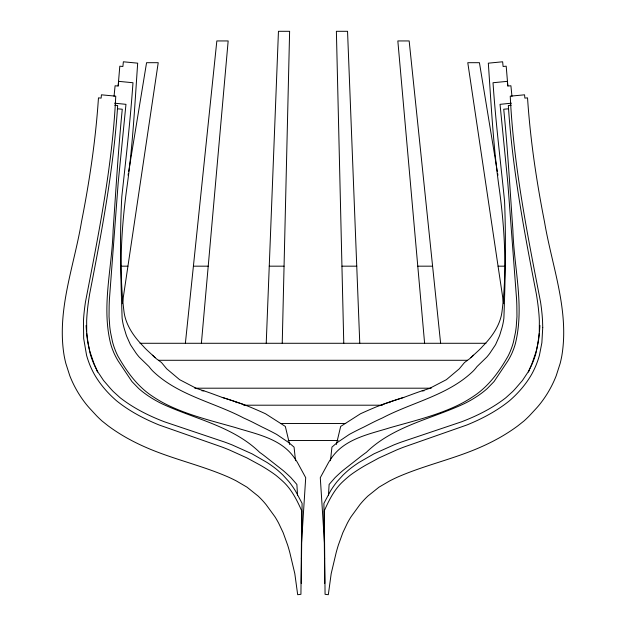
<?xml version="1.0" encoding="UTF-8"?>
<svg xmlns="http://www.w3.org/2000/svg" width="626" height="626" viewBox="0 0 626 626"><rect width="100%" height="100%" fill="white"/><g stroke="black" fill="none" stroke-linecap="round" stroke-linejoin="round"><path stroke-width="0.94" d="M301.247 583.409L302.092 503.351L295.527 491.05A91.967 91.967 0 0 0 288.821 481.511L282.975 475.103A114.331 114.331 0 0 0 276.512 469.289L274.188 467.473A142.626 142.626 0 0 0 266.942 462.418L252.035 453.834L232.168 444.93A261.371 261.371 0 0 0 224.718 442.089L164.521 421.83A235.353 235.353 0 0 1 156.109 418.434L154.051 417.542A196.337 196.337 0 0 1 145.975 413.77A185.108 185.108 0 0 1 142.024 411.752L138.174 409.662A159.364 159.364 0 0 1 132.548 406.344A151.883 151.883 0 0 1 128.886 404.005A143.949 143.949 0 0 1 125.317 401.571A134.715 134.715 0 0 1 120.129 397.729L113.259 391.5A91.967 91.967 0 0 1 108.971 386.758L103.556 380.483L98.11 372.298A84.51 84.51 0 0 1 93.642 363.409L92.155 359.7A83.203 83.203 0 0 1 90.269 354.026L87.429 340.059A107.836 107.836 0 0 1 86.701 331.678L86.654 320.919A155.021 155.021 0 0 1 87.045 314.322L87.452 309.854A215.234 215.234 0 0 1 88.274 303.062L88.595 300.777A332.116 332.116 0 0 1 89.674 293.837C101.811 231.534 113.619 168.965 117.672 105.512L114.808 105.254M282.232 343.283L289.619 31.3L278.453 31.3L266.23 343.283M118.173 85.809L119.801 66.192L122.892 66.481L123.361 61.786L137.681 63.171C134.801 104.792 132.704 146.547 126.851 187.91C121.28 228.631 118.854 270.354 123.948 311.232A51.723 51.723 0 0 0 124.762 315.927C127.547 327.586 134.895 337.774 143.237 346.186A55.933 55.933 0 0 0 147.313 350.396L156.203 358.62L161.516 362.548L166.696 368.8L179.607 379.669L196.431 388.394L205.696 391.422A327.335 327.335 0 0 1 215.274 394.865L222.246 397.424A595.052 595.052 0 0 1 244.57 404.873L248.874 406.54A469.312 469.312 0 0 1 265.51 413.763L285.331 426.439L289.635 444.468M539.933 325.497L539.471 331.764M324.487 559.965L324.604 558.032M328.47 495.103L329.12 484.454L335.09 477.622A180.249 180.249 0 0 1 342.86 470.525L359.066 457.817A140.772 140.772 0 0 1 366.374 452.324C393.449 425.977 431.51 419.037 464.578 403.52A124.895 124.895 0 0 0 471.206 399.967A114.495 114.495 0 0 0 474.375 398.066L477.45 396.094A96.208 96.208 0 0 0 481.871 392.956L483.288 391.868A83.704 83.704 0 0 0 487.364 388.456L494.055 381.563L507.921 360.85A76.834 76.834 0 0 0 512.287 352.461L513.664 348.972A73.211 73.211 0 0 0 515.378 343.619C524.627 306.263 513.962 267.858 512.882 230.141C510.041 189.819 507.741 149.45 503.727 109.221L508.5 108.807M301.435 544.424L305.707 477.685L297.569 462.716A52.216 52.216 0 0 0 293.946 457.238C280.487 438.427 256.183 434.053 235.47 427.574C214.131 421.478 192.378 416.259 172.072 407.127A178.919 178.919 0 0 1 166.375 404.435L162.721 402.541A138.675 138.675 0 0 1 150.858 395.209C136.585 385.295 126.296 370.897 117.852 355.967A82.562 82.562 0 0 1 115.505 350.85L114.182 347.336A83.665 83.665 0 0 1 112.531 341.945L110.583 332.617A113.736 113.736 0 0 1 109.769 326.756L109.041 316.615L109.143 306.13A293.774 293.774 0 0 1 109.386 299.721L118.228 182.307L125.967 104.331L114.511 103.196M201.392 343.283L228.161 40.94L216.839 40.94L185.382 343.283M114.034 96.365L115.098 85.762L118.189 86.059L118.658 81.349L132.978 82.734C130.333 120.841 125.936 158.777 121.796 196.736C119.503 237.137 120.763 277.756 122.117 318.165A67.06 67.06 0 0 0 122.633 321.623A64.658 64.658 0 0 0 124.175 328.321L125.184 331.553A57.576 57.576 0 0 0 126.679 336.264L130.435 344.683L136.178 353.307A66.293 66.293 0 0 0 139.269 357.156L149.019 366.617A46.614 46.614 0 0 0 152.58 370.842C177.596 395.233 213.576 402.142 243.717 418.012A227.606 227.606 0 0 1 252.849 422.307L262.364 427.151A322.586 322.586 0 0 1 276.653 434.397L288.891 442.668L294.056 447.113L295.542 460.72M330.458 460.72L331.944 447.113L337.109 442.668L349.347 434.397A322.586 322.586 0 0 1 363.636 427.159L373.151 422.307A227.606 227.606 0 0 1 382.283 418.012C412.424 402.142 448.412 395.233 473.428 370.842A46.614 46.614 0 0 0 476.981 366.617L486.731 357.156A66.293 66.293 0 0 0 489.822 353.307L495.565 344.683L499.321 336.264A57.576 57.576 0 0 0 500.816 331.553L501.825 328.321A64.658 64.658 0 0 0 503.367 321.623A67.06 67.06 0 0 0 503.883 318.165C505.307 279.243 506.129 240.126 504.564 201.189C500.612 161.719 495.667 122.336 493.022 82.734L507.342 81.349L507.811 86.059L510.902 85.762L511.966 96.365M539.307 333.329L537.765 344.183A100.794 100.794 0 0 1 536.271 351.053L532.499 362.172A94.377 94.377 0 0 1 529.792 368.597L528.516 372.063M122.36 303.649L158.221 62.694L146.57 62.694L128.698 171.414M128.064 175.264L128.385 173.339M336.365 444.468L340.669 426.439L360.49 413.763A469.312 469.312 0 0 1 377.126 406.54L390.554 401.704A592.673 592.673 0 0 1 403.754 397.424L410.726 394.865A327.335 327.335 0 0 1 420.304 391.422L429.569 388.394L446.393 379.669L459.304 368.8L464.484 362.548L469.797 358.62L478.687 350.396A55.933 55.933 0 0 0 482.763 346.186C491.105 337.774 498.452 327.586 501.238 315.927A51.723 51.723 0 0 0 502.052 311.232C507.029 271.097 504.846 230.133 499.446 190.124C493.398 148.033 491.238 105.536 488.319 63.171L502.639 61.786L503.108 66.481L506.199 66.192L507.827 85.809M511.489 103.196L500.033 104.331L507.772 182.307L516.614 299.721A293.774 293.774 0 0 1 516.857 306.13L516.959 316.615L516.231 326.756A113.736 113.736 0 0 1 515.417 332.617L513.469 341.945A83.665 83.665 0 0 1 511.818 347.336L510.495 350.85A82.562 82.562 0 0 1 508.148 355.967C499.704 370.889 489.415 385.303 475.142 395.202A138.675 138.675 0 0 1 463.279 402.541L459.625 404.435A178.919 178.919 0 0 1 453.928 407.127C433.622 416.259 411.869 421.478 390.53 427.574C369.817 434.053 345.513 438.427 332.054 457.238A52.216 52.216 0 0 0 328.423 462.716L320.293 477.685L324.565 544.424M511.192 105.254L508.328 105.512C512.381 168.965 524.197 231.534 536.325 293.837A332.116 332.116 0 0 1 537.405 300.777L537.726 303.062A215.234 215.234 0 0 1 538.548 309.854L538.963 314.322A155.021 155.021 0 0 1 539.346 320.919L539.299 331.678A107.836 107.836 0 0 1 538.571 340.059L535.731 354.026A83.203 83.203 0 0 1 533.845 359.7L532.358 363.409A84.51 84.51 0 0 1 527.89 372.298L522.444 380.483L517.029 386.758A91.967 91.967 0 0 1 512.741 391.5L505.871 397.729A134.715 134.715 0 0 1 500.683 401.571A143.949 143.949 0 0 1 497.114 404.005A151.883 151.883 0 0 1 493.452 406.344A159.364 159.364 0 0 1 487.826 409.662L483.976 411.752A185.108 185.108 0 0 1 480.025 413.77A196.337 196.337 0 0 1 471.949 417.534L469.891 418.434A235.353 235.353 0 0 1 461.479 421.83L401.282 442.089A261.371 261.371 0 0 0 393.832 444.93L373.965 453.834L359.058 462.418A142.626 142.626 0 0 0 351.812 467.473L349.488 469.289A114.331 114.331 0 0 0 343.025 475.103L337.179 481.511A91.967 91.967 0 0 0 330.473 491.05L323.908 503.351L324.753 583.409M121.452 266.175L127.931 266.175M193.411 266.175L208.215 266.175M269.25 266.175L284.063 266.175M341.937 266.175L356.75 266.175M417.785 266.175L432.589 266.175M498.069 266.175L504.548 266.175M140.036 343.283L485.964 343.283M158.448 360.286L467.552 360.286M194.788 388.198L431.212 388.198M201.948 390.812L203.873 390.812M422.127 390.812L424.052 390.812M236.057 402.581L238.005 402.581M387.995 402.581L389.943 402.581M243.694 405.202L382.306 405.202M280.691 423.512L345.709 423.512M288.077 440.516L338.142 440.516M117.5 108.807L122.273 109.221C118.267 149.45 115.951 189.819 113.118 230.141C112.117 267.85 101.342 306.263 110.622 343.619A73.211 73.211 0 0 0 112.336 348.972L113.713 352.461A76.834 76.834 0 0 0 118.079 360.85L131.945 381.563L138.636 388.456A83.704 83.704 0 0 0 142.712 391.868L144.136 392.956A96.208 96.208 0 0 0 148.55 396.094L151.625 398.066A114.495 114.495 0 0 0 154.794 399.959A124.895 124.895 0 0 0 161.422 403.52C194.49 419.044 232.551 425.977 259.626 452.324A140.772 140.772 0 0 1 266.934 457.817L283.14 470.525A180.249 180.249 0 0 1 290.91 477.622L296.88 484.454L297.53 495.103M244.57 404.873L235.446 401.704A592.673 592.673 0 0 0 222.246 397.424M97.484 372.063L96.208 368.597A94.377 94.377 0 0 1 93.501 362.172L89.729 351.053A100.794 100.794 0 0 1 88.235 344.183L86.693 333.329M497.302 171.414L479.43 62.694L467.778 62.694L503.64 303.649M497.615 173.339L497.936 175.264M440.618 343.283L409.161 40.94L397.839 40.94L424.608 343.283M86.529 331.764L86.067 325.497M301.396 558.032L301.513 559.965M359.77 343.283L347.547 31.3L336.381 31.3L343.768 343.283M155.115 357.673A37.521 37.521 0 0 1 152.556 355.169M381.43 404.873A595.052 595.052 0 0 1 403.754 397.424M473.444 355.169A37.521 37.521 0 0 1 470.885 357.673M542.742 327.461L541.866 342.798L539.448 355.208A89.189 89.189 0 0 1 536.889 363.064L536.146 364.989A89.424 89.424 0 0 1 531.693 374.254C525.95 384.301 518.218 393.214 509.486 400.757A137.61 137.61 0 0 1 504.259 404.772A147.173 147.173 0 0 1 500.643 407.307A154.606 154.606 0 0 1 496.942 409.74A161.688 161.688 0 0 1 491.253 413.199L487.357 415.382A187.252 187.252 0 0 1 483.366 417.479A197.886 197.886 0 0 1 475.197 421.415L473.123 422.339A234.054 234.054 0 0 1 466.785 425.023L404.106 447.003A258.389 258.389 0 0 0 396.618 449.961L378.996 457.942L366.046 464.993A182.894 182.894 0 0 0 360.654 468.193A175.53 175.53 0 0 0 352.626 473.467L350.059 475.353A132.72 132.72 0 0 0 343.056 481.417C334.347 489.399 329.002 500.221 324.268 510.855L325.066 594.309L328.321 594.7L331.193 573.612L336.154 552.688A178.629 178.629 0 0 1 338.376 545.019L342.86 532.64L347.297 523.281A89.088 89.088 0 0 1 351.116 516.685L359.825 504.736A86.967 86.967 0 0 1 362.916 501.129A89.792 89.792 0 0 1 367.885 496.066L378.996 487.169L389.763 480.87A199.389 199.389 0 0 1 396.681 477.497C424.514 465.134 454.656 458.913 482.427 446.33A202.002 202.002 0 0 0 487.075 444.186A217.339 217.339 0 0 0 493.937 440.759L498.452 438.333A191.063 191.063 0 0 0 502.905 435.766A182.229 182.229 0 0 0 507.287 433.075A175.523 175.523 0 0 0 511.606 430.258A168.864 168.864 0 0 0 517.945 425.774L524.001 420.969A131.859 131.859 0 0 0 529.377 415.828L536.2 408.449A84.721 84.721 0 0 0 541.154 402.518A111.999 111.999 0 0 0 545.614 396.242L547.007 394.083A117.508 117.508 0 0 0 552.03 385.131L553.157 382.815A116.326 116.326 0 0 0 556.217 375.717L560.16 363.424A123.267 123.267 0 0 0 561.827 355.842C569.433 310.426 551.952 266.16 544.518 221.917C536.435 180.937 530.285 139.559 527.538 97.867L524.862 98.11L524.58 94.816L510.245 96.169C513.523 165.663 527.374 233.968 540.551 302.092A239.633 239.633 0 0 1 541.513 309.166L542.014 313.822A168.058 168.058 0 0 1 542.531 320.7L542.742 327.461M301.732 510.855L300.934 594.309L297.679 594.7L294.807 573.612L289.846 552.688A178.629 178.629 0 0 0 287.624 545.019L283.14 532.64L278.703 523.281A89.088 89.088 0 0 0 274.884 516.685L266.175 504.736A86.967 86.967 0 0 0 263.084 501.129A89.792 89.792 0 0 0 258.115 496.066L247.004 487.169L236.237 480.87A199.389 199.389 0 0 0 229.319 477.497C201.486 465.134 171.344 458.913 143.573 446.33A202.002 202.002 0 0 1 138.925 444.186A217.339 217.339 0 0 1 132.063 440.759L127.547 438.333A191.063 191.063 0 0 1 123.095 435.766A182.229 182.229 0 0 1 118.713 433.075A175.523 175.523 0 0 1 114.394 430.258A168.864 168.864 0 0 1 108.055 425.774L101.999 420.969A131.859 131.859 0 0 1 96.623 415.828L89.8 408.449A84.721 84.721 0 0 1 84.846 402.518A111.999 111.999 0 0 1 80.386 396.242L78.993 394.083A117.508 117.508 0 0 1 73.97 385.131L72.843 382.815A116.326 116.326 0 0 1 69.783 375.717L65.84 363.424A123.267 123.267 0 0 1 64.173 355.842C56.536 310.433 74.103 266.144 81.482 221.917C89.565 180.937 95.715 139.559 98.462 97.867L101.138 98.11L101.42 94.816L115.755 96.169C112.484 165.671 98.603 233.96 85.449 302.092A239.633 239.633 0 0 0 84.487 309.166L83.986 313.822A168.058 168.058 0 0 0 83.469 320.7L83.681 338.494L86.552 355.208A89.189 89.189 0 0 0 89.111 363.064L89.854 364.989A89.424 89.424 0 0 0 94.307 374.254C100.05 384.301 107.782 393.214 116.514 400.757A137.61 137.61 0 0 0 121.741 404.772A147.173 147.173 0 0 0 125.356 407.307A154.606 154.606 0 0 0 129.058 409.74A161.688 161.688 0 0 0 134.746 413.199L138.643 415.382A187.252 187.252 0 0 0 142.634 417.479A197.886 197.886 0 0 0 150.803 421.415L152.877 422.339A234.054 234.054 0 0 0 159.215 425.023L221.894 447.003A258.389 258.389 0 0 1 229.382 449.961L247.004 457.942L259.954 464.993A182.894 182.894 0 0 1 265.346 468.193A175.53 175.53 0 0 1 273.374 473.467L275.941 475.353A132.72 132.72 0 0 1 282.944 481.417C291.653 489.399 296.998 500.221 301.732 510.855"/></g></svg>
